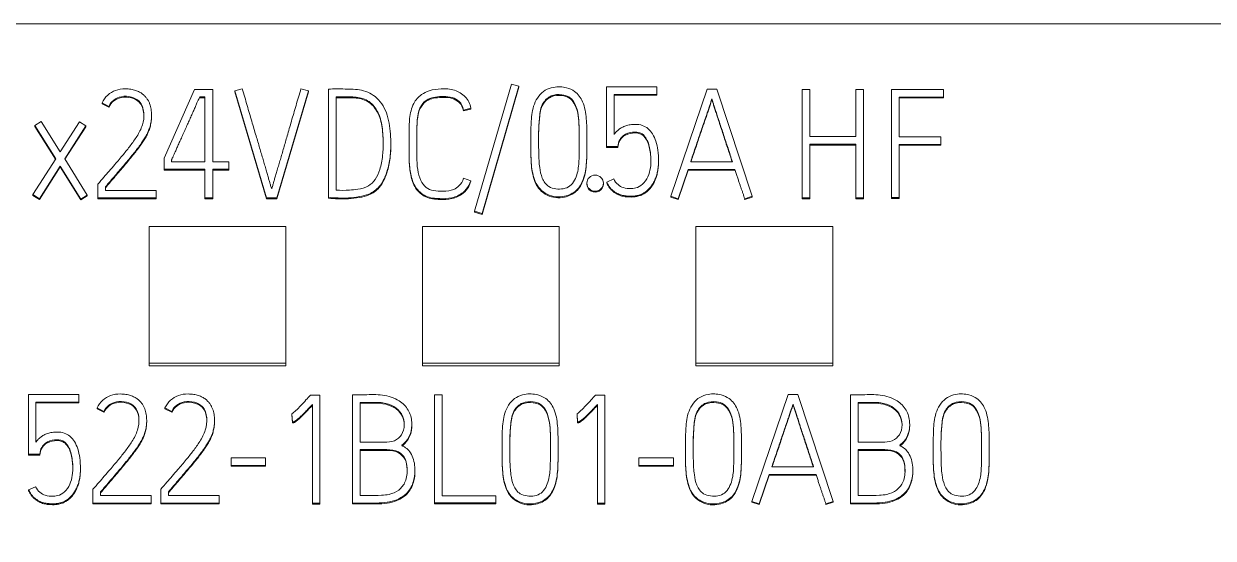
# Model space of a CAD drawing. Header units: millimetres. Extents: x 42151 to 59780, y 37376 to 44547.
# Drawn here: x 48041.19 to 48058.59, y 43310.72 to 43318.25 of the extents above; entities that cross this region are included whole.
import ezdxf

# ---------------------------------------------------------------- set-up
doc = ezdxf.new("R2010")
doc.units = ezdxf.units.MM
doc.set_wipeout_variables(frame=1)
doc.layers.add('000-PI-Oprema', color=30, linetype='Continuous', lineweight=5)
doc.layers.add('SI-ORMAR-Oprema', color=30, linetype='Continuous', lineweight=5)
doc.layers.add('004-PI-DIN Šina', color=3, linetype='Continuous')

# ---------------------------------------------------------------- blocks, each defined once
blk = doc.blocks.new('6ES7522-1BL01-0AB0')
blk.add_wipeout([(-17.4, 69.029), (17.4, 69.029), (17.4, -77.971), (-17.4, -77.971)]).dxf.layer = 'SI-ORMAR-Oprema'
at = {"layer": 'SI-ORMAR-Oprema', "linetype": 'Continuous'}
for p, q in [((12.4, 69.029), (-12.4, 69.029)), ((-4.334, 68.068), (-4.782, 67.064)), ((-4.069, 68.068), (-4.334, 68.068)), ((-4.069, 67.011), (-4.069, 68.068)), ((-3.637, 68.079), (-3.745, 68.048)), ((-3.745, 68.048), (-3.284, 66.481)), ((-3.745, 68.048), (-3.745, 68.035)), ((-3.745, 68.035), (-3.284, 66.468)), ((-3.129, 66.481), (-2.669, 68.048)), ((-3.129, 66.468), (-2.669, 68.035)), ((-2.669, 68.048), (-2.778, 68.079)), ((-2.669, 68.048), (-2.669, 68.035)), ((-2.378, 68.072), (-2.378, 66.492)), ((0.3, 68.145), (-0.239, 66.285)), ((-0.13, 66.254), (0.409, 68.114)), ((-0.13, 66.241), (0.409, 68.101)), ((0.409, 68.114), (0.3, 68.145)), ((0.409, 68.114), (0.409, 68.101)), ((1.691, 68.105), (2.43, 68.105)), ((1.691, 67.233), (1.691, 68.105)), ((2.43, 68.105), (2.43, 67.995)), ((3.162, 68.07), (2.632, 66.505)), ((3.304, 68.07), (3.162, 68.07)), ((3.821, 66.505), (3.304, 68.07)), ((4.556, 68.066), (4.556, 66.483)), ((4.667, 68.066), (4.556, 68.066)), ((4.667, 67.379), (4.667, 68.066)), ((5.45, 68.066), (5.337, 68.066)), ((5.337, 68.066), (5.337, 67.379)), ((5.45, 66.483), (5.45, 68.066)), ((5.861, 68.068), (5.861, 66.485)), ((6.622, 68.068), (5.861, 68.068)), ((6.622, 67.956), (6.622, 68.068)), ((-5.689, 67.872), (-5.689, 67.859)), ((-5.59, 67.821), (-5.689, 67.872)), ((-4.26, 67.958), (-4.26, 67.945)), ((-4.26, 67.958), (-4.183, 67.958)), ((-4.26, 67.945), (-4.183, 67.945)), ((-4.183, 67.958), (-4.183, 67.011)), ((-2.265, 67.96), (-2.265, 66.595)), ((1.802, 67.995), (1.802, 67.409)), ((2.43, 67.995), (1.802, 67.995)), ((2.43, 67.982), (1.802, 67.982)), ((2.43, 67.995), (2.43, 67.982)), ((3.233, 67.929), (3.233, 67.916)), ((5.974, 67.374), (5.974, 67.956)), ((5.974, 67.956), (6.622, 67.956)), ((5.974, 67.943), (6.622, 67.943)), ((6.622, 67.956), (6.622, 67.943)), ((-5.59, 67.809), (-5.689, 67.859)), ((-5.59, 67.821), (-5.59, 67.809)), ((-4.964, 67.68), (-4.964, 67.692)), ((-0.292, 67.793), (-0.401, 67.766)), ((-0.292, 67.78), (-0.401, 67.754)), ((-0.401, 67.766), (-0.401, 67.754)), ((-0.292, 67.793), (-0.292, 67.78)), ((-6.577, 67.599), (-6.672, 67.54)), ((-6.672, 67.54), (-6.672, 67.527)), ((-6.672, 67.54), (-6.366, 67.053)), ((-6.672, 67.527), (-6.37, 67.047)), ((-6.3, 67.157), (-6.577, 67.599)), ((-6.02, 67.595), (-6.3, 67.157)), ((-6.235, 67.053), (-5.927, 67.535)), ((-6.231, 67.047), (-5.927, 67.522)), ((-5.927, 67.535), (-6.02, 67.595)), ((-5.927, 67.535), (-5.927, 67.522)), ((-1.196, 67.431), (-1.196, 67.419)), ((0.585, 67.361), (0.585, 67.348)), ((5.337, 67.379), (4.667, 67.379)), ((6.582, 67.374), (5.974, 67.374)), ((6.582, 67.264), (6.582, 67.374)), ((-1.464, 67.254), (-1.464, 67.267)), ((-1.196, 67.296), (-1.196, 67.309)), ((1.404, 67.317), (1.404, 67.33)), ((1.691, 67.233), (1.691, 67.221)), ((1.859, 67.233), (1.691, 67.233)), ((1.859, 67.221), (1.691, 67.221)), ((1.859, 67.233), (1.859, 67.221)), ((4.667, 66.483), (4.667, 67.267)), ((4.667, 67.267), (5.337, 67.267)), ((4.667, 67.254), (5.337, 67.254)), ((5.337, 67.267), (5.337, 66.483)), ((5.974, 66.485), (5.974, 67.264)), ((5.974, 67.264), (6.582, 67.264)), ((5.974, 67.252), (6.582, 67.252)), ((6.582, 67.264), (6.582, 67.252)), ((-6.366, 67.053), (-6.699, 66.529)), ((-5.905, 66.523), (-6.235, 67.053)), ((-4.782, 67.064), (-4.782, 66.901)), ((-4.671, 67.011), (-4.671, 67.04)), ((-4.671, 67.027), (-4.667, 67.034)), ((-4.183, 67.011), (-4.671, 67.011)), ((-3.834, 67.011), (-4.069, 67.011)), ((-3.834, 66.901), (-3.834, 67.011)), ((-1.196, 67.131), (-1.196, 67.119)), ((2.452, 67.015), (2.452, 67.028)), ((3.533, 67.011), (2.923, 67.011)), ((-6.604, 66.47), (-6.302, 66.947)), ((-6.604, 66.457), (-6.302, 66.935)), ((-6.302, 66.947), (-6, 66.465)), ((-6.302, 66.947), (-6.302, 66.935)), ((-6.302, 66.935), (-6, 66.453)), ((-4.782, 66.901), (-4.782, 66.889)), ((-4.782, 66.901), (-4.183, 66.901)), ((-4.782, 66.889), (-4.183, 66.889)), ((-4.183, 66.901), (-4.183, 66.481)), ((-4.069, 66.481), (-4.069, 66.901)), ((-4.069, 66.901), (-3.834, 66.901)), ((-4.069, 66.889), (-3.834, 66.889)), ((-3.834, 66.901), (-3.834, 66.889)), ((2.738, 66.47), (2.885, 66.899)), ((2.738, 66.457), (2.885, 66.886)), ((2.885, 66.899), (2.885, 66.886)), ((2.885, 66.899), (3.57, 66.899)), ((2.885, 66.886), (3.57, 66.886)), ((3.57, 66.899), (3.57, 66.886)), ((-5.749, 66.481), (-5.749, 66.683)), ((-5.638, 66.644), (-5.638, 66.591)), ((-0.399, 66.769), (-0.295, 66.732)), ((-0.295, 66.732), (-0.295, 66.719)), ((1.405, 66.697), (1.405, 66.685)), ((1.646, 66.685), (1.646, 66.697)), ((1.695, 66.712), (1.797, 66.758)), ((1.695, 66.712), (1.695, 66.699)), ((-6.699, 66.529), (-6.699, 66.517)), ((-6.699, 66.529), (-6.604, 66.47)), ((-6.699, 66.517), (-6.604, 66.457)), ((-6.604, 66.47), (-6.604, 66.457)), ((-6, 66.465), (-5.905, 66.523)), ((-6, 66.453), (-5.905, 66.51)), ((-5.905, 66.523), (-5.905, 66.51)), ((-5.749, 66.481), (-5.749, 66.468)), ((-4.897, 66.481), (-5.749, 66.481)), ((-4.897, 66.468), (-5.749, 66.468)), ((-5.638, 66.591), (-4.897, 66.591)), ((-4.897, 66.591), (-4.897, 66.481)), ((-4.897, 66.481), (-4.897, 66.468)), ((-4.183, 66.481), (-4.069, 66.481)), ((-4.183, 66.481), (-4.183, 66.468)), ((-4.183, 66.468), (-4.069, 66.468)), ((-4.069, 66.481), (-4.069, 66.468)), ((-3.284, 66.481), (-3.129, 66.481)), ((-3.284, 66.481), (-3.284, 66.468)), ((-3.284, 66.468), (-3.129, 66.468)), ((-3.129, 66.481), (-3.129, 66.468)), ((-2.378, 66.492), (-2.378, 66.479)), ((2.632, 66.505), (2.632, 66.492)), ((2.632, 66.505), (2.738, 66.47)), ((2.632, 66.492), (2.738, 66.457)), ((2.738, 66.47), (2.738, 66.457)), ((3.713, 66.47), (3.821, 66.505)), ((3.713, 66.457), (3.821, 66.492)), ((3.713, 66.47), (3.713, 66.457)), ((3.821, 66.505), (3.821, 66.492)), ((4.556, 66.483), (4.556, 66.47)), ((4.556, 66.483), (4.667, 66.483)), ((4.556, 66.47), (4.667, 66.47)), ((4.667, 66.483), (4.667, 66.47)), ((5.337, 66.483), (5.337, 66.47)), ((5.337, 66.483), (5.45, 66.483)), ((5.337, 66.47), (5.45, 66.47)), ((5.45, 66.483), (5.45, 66.47)), ((5.861, 66.485), (5.974, 66.485)), ((5.861, 66.485), (5.861, 66.473)), ((5.861, 66.473), (5.974, 66.473)), ((5.974, 66.485), (5.974, 66.473)), ((-6, 66.465), (-6, 66.453)), ((3.71, 66.464), (3.713, 66.457)), ((-0.239, 66.285), (-0.13, 66.254)), ((-0.239, 66.285), (-0.239, 66.272)), ((-0.239, 66.272), (-0.13, 66.241)), ((-0.13, 66.254), (-0.13, 66.241)), ((-5, 66.064), (-5, 64.065)), ((-3, 66.064), (-5, 66.064)), ((-3, 64.065), (-3, 66.064)), ((-1, 66.064), (-1, 64.065)), ((1, 66.064), (-1, 66.064)), ((1, 64.065), (1, 66.064)), ((3, 66.064), (3, 64.065)), ((5, 66.064), (3, 66.064)), ((5, 64.065), (5, 66.064)), ((-5, 64.065), (-3, 64.065)), ((-5, 64.065), (-5, 64.027)), ((-3, 64.065), (-3, 64.027)), ((-1, 64.065), (-1, 64.027)), ((-1, 64.065), (1, 64.065)), ((1, 64.065), (1, 64.027)), ((3, 64.065), (3, 64.027)), ((3, 64.065), (5, 64.065)), ((5, 64.065), (5, 64.027)), ((-5, 64.027), (-3, 64.027)), ((-1, 64.027), (1, 64.027)), ((3, 64.027), (5, 64.027)), ((-6.766, 63.604), (-6.027, 63.604)), ((-6.766, 62.733), (-6.766, 63.604)), ((-6.027, 63.604), (-6.027, 63.494)), ((-2.641, 63.595), (-2.501, 63.595)), ((-2.501, 63.595), (-2.501, 62.015)), ((-2.024, 62.017), (-2.024, 63.602)), ((-0.824, 63.602), (-0.824, 62.019)), ((-0.713, 63.602), (-0.824, 63.602)), ((-0.713, 62.121), (-0.713, 63.602)), ((1.529, 63.595), (1.669, 63.595)), ((1.669, 63.595), (1.669, 62.015)), ((4.35, 63.607), (3.819, 62.041)), ((4.492, 63.607), (4.35, 63.607)), ((5.009, 62.041), (4.492, 63.607)), ((5.259, 62.017), (5.259, 63.602)), ((-6.655, 63.494), (-6.655, 62.909)), ((-6.027, 63.494), (-6.655, 63.494)), ((-6.027, 63.482), (-6.655, 63.482)), ((-6.027, 63.494), (-6.027, 63.482)), ((-5.761, 63.408), (-5.761, 63.396)), ((-5.661, 63.358), (-5.761, 63.408)), ((-5.661, 63.345), (-5.761, 63.396)), ((-5.661, 63.358), (-5.661, 63.345)), ((-4.769, 63.408), (-4.769, 63.396)), ((-4.669, 63.358), (-4.769, 63.408)), ((-4.669, 63.345), (-4.769, 63.396)), ((-4.669, 63.358), (-4.669, 63.345)), ((-2.612, 62.015), (-2.612, 63.459)), ((-1.911, 63.49), (-1.911, 62.909)), ((1.558, 62.015), (1.558, 63.459)), ((4.421, 63.466), (4.421, 63.453)), ((5.373, 63.49), (5.373, 62.909)), ((-5.035, 63.216), (-5.035, 63.229)), ((-4.043, 63.216), (-4.043, 63.229)), ((-2.91, 63.321), (-2.91, 63.308)), ((-2.903, 63.204), (-2.91, 63.321)), ((-2.903, 63.191), (-2.91, 63.308)), ((-2.903, 63.204), (-2.903, 63.191)), ((-1.156, 63.154), (-1.156, 63.175)), ((1.26, 63.321), (1.26, 63.308)), ((1.267, 63.204), (1.26, 63.321)), ((1.267, 63.191), (1.26, 63.308)), ((1.267, 63.204), (1.267, 63.191)), ((6.127, 63.154), (6.127, 63.175)), ((0.164, 62.868), (0.164, 62.856)), ((0.983, 62.825), (0.983, 62.837)), ((2.847, 62.868), (2.847, 62.856)), ((3.666, 62.825), (3.666, 62.837)), ((6.471, 62.868), (6.471, 62.856)), ((7.29, 62.825), (7.29, 62.837)), ((-6.766, 62.733), (-6.766, 62.72)), ((-6.597, 62.733), (-6.766, 62.733)), ((-6.597, 62.72), (-6.766, 62.72)), ((-6.597, 62.733), (-6.597, 62.72)), ((-3.801, 62.68), (-3.801, 62.568)), ((-3.295, 62.68), (-3.801, 62.68)), ((-3.295, 62.568), (-3.295, 62.68)), ((-1.911, 62.799), (-1.911, 62.127)), ((2.166, 62.68), (2.166, 62.568)), ((2.672, 62.68), (2.166, 62.68)), ((2.672, 62.568), (2.672, 62.68)), ((5.373, 62.799), (5.373, 62.127)), ((-6.005, 62.514), (-6.005, 62.527)), ((-3.801, 62.568), (-3.801, 62.555)), ((-3.801, 62.568), (-3.295, 62.568)), ((-3.801, 62.555), (-3.295, 62.555)), ((-3.295, 62.568), (-3.295, 62.555)), ((-1.111, 62.482), (-1.111, 62.495)), ((2.166, 62.568), (2.166, 62.555)), ((2.166, 62.568), (2.672, 62.568)), ((2.166, 62.555), (2.672, 62.555)), ((2.672, 62.568), (2.672, 62.555)), ((4.72, 62.548), (4.11, 62.548)), ((6.172, 62.482), (6.172, 62.495)), ((3.926, 62.006), (4.072, 62.435)), ((3.926, 61.994), (4.072, 62.423)), ((4.072, 62.435), (4.072, 62.423)), ((4.072, 62.435), (4.758, 62.435)), ((4.072, 62.423), (4.758, 62.423)), ((4.758, 62.435), (4.758, 62.423)), ((-6.762, 62.211), (-6.66, 62.257)), ((-6.762, 62.211), (-6.762, 62.198)), ((-5.821, 62.017), (-5.821, 62.22)), ((-5.71, 62.18), (-5.71, 62.127)), ((-5.71, 62.127), (-4.969, 62.127)), ((-4.969, 62.127), (-4.969, 62.017)), ((-4.829, 62.017), (-4.829, 62.22)), ((-4.718, 62.18), (-4.718, 62.127)), ((-4.718, 62.127), (-3.977, 62.127)), ((-3.977, 62.127), (-3.977, 62.017)), ((0.07, 62.121), (-0.713, 62.121)), ((0.07, 62.019), (0.07, 62.121)), ((-5.821, 62.017), (-5.821, 62.005)), ((-4.969, 62.017), (-5.821, 62.017)), ((-4.969, 62.005), (-5.821, 62.005)), ((-4.969, 62.017), (-4.969, 62.005)), ((-4.829, 62.017), (-4.829, 62.005)), ((-3.977, 62.017), (-4.829, 62.017)), ((-3.977, 62.005), (-4.829, 62.005)), ((-3.977, 62.017), (-3.977, 62.005)), ((-2.501, 62.015), (-2.612, 62.015)), ((-2.612, 62.015), (-2.612, 62.002)), ((-2.501, 62.002), (-2.612, 62.002)), ((-2.501, 62.015), (-2.501, 62.002)), ((-2.024, 62.017), (-2.024, 62.005)), ((-0.824, 62.019), (-0.824, 62.007)), ((-0.824, 62.019), (0.07, 62.019)), ((-0.824, 62.007), (0.07, 62.007)), ((0.07, 62.019), (0.07, 62.007)), ((1.669, 62.015), (1.558, 62.015)), ((1.558, 62.015), (1.558, 62.002)), ((1.669, 62.002), (1.558, 62.002)), ((1.669, 62.015), (1.669, 62.002)), ((3.819, 62.041), (3.819, 62.029)), ((3.819, 62.041), (3.926, 62.006)), ((3.819, 62.029), (3.926, 61.994)), ((3.926, 62.006), (3.926, 61.994)), ((4.898, 62.001), (4.9, 61.994)), ((4.9, 62.006), (5.009, 62.041)), ((4.9, 61.994), (5.009, 62.029)), ((4.9, 62.006), (4.9, 61.994)), ((5.009, 62.041), (5.009, 62.029)), ((5.259, 62.017), (5.259, 62.005))]:
    blk.add_line(p, q, dxfattribs=at)
blk.add_ellipse((1.525, 66.697), major_axis=(-0.12, 0), ratio=0.991902, dxfattribs=at)
blk.add_ellipse((1.525, 66.685), major_axis=(-0.12, 0), ratio=0.991902, start_param=0, end_param=3.141593, dxfattribs=at)
for points, knots in [([(-5.689, 67.872), (-5.67, 67.915), (-5.614, 67.99), (-5.492, 68.065), (-5.384, 68.078), (-5.308, 68.076), (-5.269, 68.072), (-5.233, 68.064), (-5.2, 68.054), (-5.17, 68.044), (-5.143, 68.031), (-5.118, 68.017), (-5.096, 68.002), (-5.077, 67.986), (-5.06, 67.969), (-5.046, 67.953), (-5.028, 67.93), (-5.009, 67.9), (-4.991, 67.861), (-4.979, 67.82), (-4.97, 67.778), (-4.965, 67.736), (-4.963, 67.695), (-4.965, 67.656), (-4.968, 67.618), (-4.973, 67.582), (-4.981, 67.546), (-4.99, 67.512), (-5.004, 67.473), (-5.023, 67.427), (-5.053, 67.372), (-5.09, 67.314), (-5.134, 67.252), (-5.183, 67.186), (-5.238, 67.116), (-5.297, 67.044), (-5.36, 66.969), (-5.427, 66.89), (-5.496, 66.81), (-5.567, 66.727), (-5.614, 66.672), (-5.638, 66.644)], [0, 0, 0, 0, 0.061339, 0.118477, 0.180647, 0.199061, 0.216082, 0.231833, 0.246526, 0.260308, 0.273254, 0.285426, 0.29689, 0.307753, 0.31802, 0.327627, 0.336606, 0.355189, 0.37361, 0.392165, 0.410785, 0.42927, 0.447741, 0.464235, 0.480574, 0.496814, 0.51268, 0.527892, 0.542508, 0.566365, 0.593275, 0.623397, 0.656474, 0.692185, 0.730563, 0.771282, 0.814001, 0.858722, 0.904903, 0.951996, 1, 1, 1, 1]), ([(-3.206, 66.613), (-3.208, 66.619), (-3.214, 66.636), (-3.223, 66.668), (-3.236, 66.711), (-3.252, 66.763), (-3.269, 66.824), (-3.289, 66.891), (-3.31, 66.965), (-3.333, 67.043), (-3.357, 67.127), (-3.383, 67.213), (-3.408, 67.3), (-3.448, 67.43), (-3.499, 67.608), (-3.567, 67.838), (-3.613, 67.997), (-3.637, 68.079)], [0, 0, 0, 0, 0.013272, 0.034859, 0.06476, 0.101229, 0.142516, 0.188621, 0.238884, 0.292645, 0.349905, 0.409112, 0.468717, 0.528719, 0.675164, 0.832258, 1, 1, 1, 1]), ([(-2.778, 68.079), (-2.802, 67.997), (-2.849, 67.838), (-2.917, 67.608), (-2.968, 67.43), (-3.005, 67.3), (-3.03, 67.213), (-3.055, 67.127), (-3.079, 67.043), (-3.103, 66.965), (-3.125, 66.891), (-3.145, 66.824), (-3.163, 66.763), (-3.178, 66.711), (-3.19, 66.668), (-3.199, 66.636), (-3.204, 66.619), (-3.206, 66.613)], [0, 0, 0, 0, 0.167989, 0.325145, 0.471471, 0.531274, 0.590769, 0.649955, 0.70726, 0.76111, 0.811506, 0.857719, 0.899023, 0.935417, 0.96522, 0.986746, 1, 1, 1, 1]), ([(-2.378, 66.492), (-2.331, 66.486), (-2.233, 66.478), (-2.081, 66.478), (-1.929, 66.496), (-1.768, 66.533), (-1.634, 66.628), (-1.555, 66.764), (-1.499, 66.917), (-1.463, 67.122), (-1.462, 67.391), (-1.495, 67.686), (-1.637, 67.954), (-1.887, 68.073), (-2.135, 68.074), (-2.297, 68.077), (-2.378, 68.072)], [0, 0, 0, 0, 0.048928, 0.10152, 0.156673, 0.206259, 0.270351, 0.31956, 0.366981, 0.439378, 0.534587, 0.645045, 0.746603, 0.832762, 0.916147, 1, 1, 1, 1]), ([(-0.295, 66.732), (-0.302, 66.707), (-0.328, 66.644), (-0.414, 66.543), (-0.567, 66.471), (-0.757, 66.467), (-0.957, 66.487), (-1.118, 66.633), (-1.18, 66.829), (-1.199, 67.037), (-1.195, 67.249), (-1.196, 67.454), (-1.194, 67.659), (-1.151, 67.853), (-1.034, 67.994), (-0.887, 68.061), (-0.721, 68.082), (-0.533, 68.073), (-0.359, 67.97), (-0.307, 67.861), (-0.292, 67.793)], [0, 0, 0, 0, 0.023749, 0.063372, 0.118592, 0.172501, 0.236244, 0.297229, 0.359591, 0.421629, 0.490644, 0.554667, 0.610982, 0.680492, 0.733777, 0.772528, 0.826559, 0.886213, 0.942216, 1, 1, 1, 1]), ([(0.915, 68.099), (0.872, 68.091), (0.748, 68.051), (0.614, 67.859), (0.582, 67.561), (0.586, 67.265), (0.585, 67.01), (0.615, 66.8), (0.675, 66.634), (0.857, 66.5), (1.06, 66.482), (1.263, 66.576), (1.373, 66.77), (1.404, 67.004), (1.404, 67.258), (1.405, 67.512), (1.393, 67.725), (1.341, 67.91), (1.249, 68.036), (1.089, 68.109), (0.979, 68.111), (0.915, 68.099)], [0, 0, 0, 0, 0.03125, 0.09375, 0.15625, 0.25, 0.3125, 0.34375, 0.40625, 0.4375, 0.5, 0.546875, 0.59375, 0.65625, 0.71875, 0.78125, 0.84375, 0.875, 0.921875, 0.953125, 1, 1, 1, 1]), ([(-5.749, 66.683), (-5.72, 66.717), (-5.665, 66.781), (-5.581, 66.876), (-5.486, 66.987), (-5.382, 67.108), (-5.274, 67.245), (-5.173, 67.384), (-5.088, 67.543), (-5.065, 67.725), (-5.117, 67.897), (-5.263, 67.968), (-5.398, 67.974), (-5.523, 67.921), (-5.571, 67.859), (-5.59, 67.821)], [0, 0, 0, 0, 0.068794, 0.128406, 0.193582, 0.291346, 0.373604, 0.45943, 0.554437, 0.645803, 0.738171, 0.803969, 0.878932, 0.940491, 1, 1, 1, 1]), ([(-5.076, 67.675), (-5.076, 67.688), (-5.08, 67.762), (-5.117, 67.884), (-5.263, 67.955), (-5.398, 67.961), (-5.523, 67.908), (-5.571, 67.846), (-5.59, 67.809)], [0, 0, 0, 0, 0.051721, 0.299015, 0.475174, 0.675868, 0.840679, 1, 1, 1, 1]), ([(-4.671, 67.04), (-4.669, 67.043), (-4.664, 67.054), (-4.653, 67.078), (-4.637, 67.114), (-4.616, 67.16), (-4.592, 67.214), (-4.565, 67.275), (-4.535, 67.341), (-4.504, 67.411), (-4.471, 67.484), (-4.438, 67.557), (-4.406, 67.628), (-4.376, 67.695), (-4.348, 67.759), (-4.323, 67.816), (-4.301, 67.867), (-4.282, 67.908), (-4.269, 67.937), (-4.263, 67.952), (-4.26, 67.958)], [0, 0, 0, 0, 0.010734, 0.036404, 0.077011, 0.128795, 0.187998, 0.254619, 0.326966, 0.403344, 0.483752, 0.564544, 0.642072, 0.716335, 0.785641, 0.848294, 0.904294, 0.950045, 0.981947, 1, 1, 1, 1]), ([(-2.265, 66.595), (-2.199, 66.591), (-2.093, 66.591), (-1.934, 66.609), (-1.793, 66.64), (-1.68, 66.753), (-1.614, 66.909), (-1.578, 67.095), (-1.573, 67.316), (-1.586, 67.547), (-1.653, 67.775), (-1.815, 67.935), (-2.007, 67.962), (-2.154, 67.96), (-2.236, 67.96), (-2.265, 67.96)], [0, 0, 0, 0, 0.085013, 0.135874, 0.205821, 0.265138, 0.333279, 0.422662, 0.50952, 0.618636, 0.722487, 0.80996, 0.894466, 0.962458, 1, 1, 1, 1]), ([(-1.575, 67.25), (-1.575, 67.262), (-1.576, 67.358), (-1.586, 67.535), (-1.653, 67.762), (-1.815, 67.923), (-2.007, 67.949), (-2.154, 67.947), (-2.236, 67.947), (-2.265, 67.947)], [0, 0, 0, 0, 0.030851, 0.246457, 0.451657, 0.624495, 0.791473, 0.92582, 1, 1, 1, 1]), ([(-0.401, 67.766), (-0.412, 67.818), (-0.448, 67.894), (-0.567, 67.958), (-0.689, 67.967), (-0.808, 67.96), (-0.931, 67.933), (-1.035, 67.83), (-1.08, 67.664), (-1.083, 67.482), (-1.082, 67.287), (-1.084, 67.094), (-1.079, 66.904), (-1.038, 66.746), (-0.959, 66.628), (-0.833, 66.578), (-0.694, 66.578), (-0.559, 66.588), (-0.451, 66.662), (-0.414, 66.724), (-0.399, 66.769)], [0, 0, 0, 0, 0.052928, 0.097969, 0.144851, 0.190624, 0.232935, 0.284925, 0.348337, 0.424764, 0.49245, 0.572241, 0.64631, 0.708712, 0.757514, 0.801091, 0.856423, 0.915681, 0.949914, 1, 1, 1, 1]), ([(-0.401, 67.754), (-0.412, 67.805), (-0.448, 67.881), (-0.567, 67.946), (-0.689, 67.954), (-0.808, 67.948), (-0.931, 67.92), (-1.035, 67.817), (-1.08, 67.651), (-1.083, 67.47), (-1.082, 67.299), (-1.083, 67.195), (-1.083, 67.15)], [0, 0, 0, 0, 0.097342, 0.180178, 0.266401, 0.350584, 0.428399, 0.524015, 0.640638, 0.781197, 0.905681, 1, 1, 1, 1]), ([(1.141, 67.958), (1.111, 67.977), (1.023, 68), (0.877, 67.992), (0.734, 67.858), (0.709, 67.659), (0.696, 67.452), (0.699, 67.275), (0.699, 67.1), (0.708, 66.941), (0.741, 66.769), (0.825, 66.644), (0.985, 66.598), (1.177, 66.626), (1.278, 66.846), (1.293, 67.084), (1.293, 67.332), (1.292, 67.56), (1.276, 67.735), (1.233, 67.871), (1.171, 67.94), (1.141, 67.958)], [0, 0, 0, 0, 0.03125, 0.078125, 0.125, 0.1875, 0.25, 0.3125, 0.34375, 0.40625, 0.453125, 0.5, 0.53125, 0.59375, 0.65625, 0.71875, 0.8125, 0.875, 0.921875, 0.96875, 1, 1, 1, 1]), ([(1.141, 67.946), (1.111, 67.964), (1.023, 67.987), (0.877, 67.979), (0.734, 67.845), (0.709, 67.646), (0.699, 67.482), (0.698, 67.385), (0.698, 67.359)], [0, 0, 0, 0, 0.114194, 0.285486, 0.456777, 0.685166, 0.913555, 1, 1, 1, 1]), ([(1.293, 67.272), (1.293, 67.299), (1.293, 67.397), (1.292, 67.547), (1.276, 67.723), (1.233, 67.858), (1.171, 67.927), (1.141, 67.946)], [0, 0, 0, 0, 0.115044, 0.410029, 0.631268, 0.852507, 1, 1, 1, 1]), ([(2.923, 67.011), (2.933, 67.044), (2.955, 67.109), (2.989, 67.208), (3.022, 67.307), (3.055, 67.404), (3.087, 67.497), (3.117, 67.585), (3.145, 67.666), (3.17, 67.74), (3.192, 67.805), (3.21, 67.859), (3.223, 67.899), (3.23, 67.921), (3.233, 67.929)], [0, 0, 0, 0, 0.106118, 0.213594, 0.322428, 0.429305, 0.530911, 0.627246, 0.716632, 0.797389, 0.869519, 0.929228, 0.972722, 1, 1, 1, 1]), ([(2.927, 67.011), (2.936, 67.04), (2.957, 67.101), (2.989, 67.195), (3.022, 67.294), (3.055, 67.391), (3.087, 67.484), (3.117, 67.572), (3.145, 67.653), (3.17, 67.728), (3.192, 67.793), (3.21, 67.846), (3.223, 67.886), (3.23, 67.908), (3.233, 67.916)], [0, 0, 0, 0, 0.09357, 0.202554, 0.312916, 0.421294, 0.524326, 0.622014, 0.712654, 0.794544, 0.867687, 0.928234, 0.972339, 1, 1, 1, 1]), ([(3.233, 67.929), (3.236, 67.921), (3.243, 67.899), (3.256, 67.859), (3.273, 67.805), (3.294, 67.74), (3.318, 67.666), (3.345, 67.585), (3.374, 67.497), (3.404, 67.404), (3.436, 67.307), (3.469, 67.208), (3.501, 67.109), (3.522, 67.044), (3.533, 67.011)], [0, 0, 0, 0, 0.027336, 0.070868, 0.130595, 0.202708, 0.283396, 0.372662, 0.4689, 0.570509, 0.677489, 0.786433, 0.893936, 1, 1, 1, 1]), ([(3.233, 67.916), (3.236, 67.908), (3.243, 67.886), (3.256, 67.846), (3.273, 67.793), (3.294, 67.728), (3.318, 67.654), (3.345, 67.572), (3.374, 67.484), (3.404, 67.391), (3.436, 67.294), (3.469, 67.195), (3.5, 67.101), (3.52, 67.04), (3.529, 67.011)], [0, 0, 0, 0, 0.02772, 0.071862, 0.132428, 0.205553, 0.287375, 0.377893, 0.475483, 0.578518, 0.686999, 0.797473, 0.906485, 1, 1, 1, 1]), ([(-4.964, 67.681), (-4.964, 67.681), (-4.964, 67.668), (-4.965, 67.643), (-4.968, 67.606), (-4.973, 67.569), (-4.981, 67.533), (-4.99, 67.5), (-5.004, 67.461), (-5.023, 67.414), (-5.053, 67.36), (-5.09, 67.301), (-5.134, 67.239), (-5.183, 67.173), (-5.238, 67.104), (-5.297, 67.031), (-5.36, 66.956), (-5.427, 66.878), (-5.496, 66.797), (-5.567, 66.715), (-5.614, 66.659), (-5.638, 66.631)], [0, 0, 0, 0, 0.000351, 0.030208, 0.059783, 0.089178, 0.117897, 0.145433, 0.17189, 0.215074, 0.263783, 0.318309, 0.378181, 0.442821, 0.512289, 0.585996, 0.663321, 0.744272, 0.827864, 0.913107, 1, 1, 1, 1]), ([(1.802, 67.409), (1.806, 67.416), (1.816, 67.429), (1.832, 67.447), (1.85, 67.465), (1.871, 67.482), (1.893, 67.498), (1.917, 67.512), (1.944, 67.525), (1.973, 67.536), (2.005, 67.545), (2.04, 67.552), (2.077, 67.556), (2.136, 67.558), (2.216, 67.548), (2.304, 67.498), (2.371, 67.415), (2.419, 67.306), (2.447, 67.171), (2.454, 67.047), (2.45, 66.945), (2.44, 66.873), (2.423, 66.807), (2.401, 66.747), (2.374, 66.693), (2.341, 66.644), (2.304, 66.603), (2.262, 66.568), (2.215, 66.541), (2.164, 66.521), (2.11, 66.509), (2.067, 66.507), (2.033, 66.507), (2.009, 66.508), (1.98, 66.51), (1.949, 66.514), (1.916, 66.521), (1.882, 66.532), (1.847, 66.547), (1.813, 66.567), (1.779, 66.593), (1.747, 66.625), (1.718, 66.665), (1.703, 66.695), (1.695, 66.712)], [0, 0, 0, 0, 0.010575, 0.021534, 0.032937, 0.044729, 0.056875, 0.069452, 0.0826, 0.096505, 0.111279, 0.126985, 0.143702, 0.161538, 0.205913, 0.248141, 0.293825, 0.346182, 0.40699, 0.478261, 0.512629, 0.544859, 0.575282, 0.604004, 0.631084, 0.6569, 0.681684, 0.705765, 0.729734, 0.753772, 0.778045, 0.803118, 0.812005, 0.822876, 0.835737, 0.849942, 0.864952, 0.880894, 0.897668, 0.915306, 0.934053, 0.954105, 0.975931, 1, 1, 1, 1]), ([(0.585, 67.348), (0.585, 67.302), (0.586, 67.171), (0.585, 66.997), (0.615, 66.787), (0.675, 66.622), (0.857, 66.487), (1.06, 66.469), (1.263, 66.564), (1.373, 66.757), (1.404, 66.991), (1.404, 67.185), (1.404, 67.293), (1.404, 67.317)], [0, 0, 0, 0, 0.065476, 0.18556, 0.245602, 0.365686, 0.425728, 0.545812, 0.635875, 0.725938, 0.846022, 0.966106, 1, 1, 1, 1]), ([(1.797, 66.758), (1.813, 66.724), (1.851, 66.674), (1.945, 66.623), (2.045, 66.615), (2.155, 66.63), (2.252, 66.704), (2.314, 66.821), (2.345, 66.966), (2.339, 67.13), (2.311, 67.297), (2.216, 67.444), (2.064, 67.45), (1.951, 67.413), (1.875, 67.329), (1.86, 67.27), (1.859, 67.233)], [0, 0, 0, 0, 0.059022, 0.110017, 0.175174, 0.228533, 0.294979, 0.374406, 0.452147, 0.547151, 0.653629, 0.744768, 0.81483, 0.893356, 0.941956, 1, 1, 1, 1]), ([(2.341, 67.012), (2.341, 67.044), (2.335, 67.14), (2.311, 67.284), (2.216, 67.431), (2.064, 67.437), (1.951, 67.401), (1.875, 67.317), (1.86, 67.257), (1.859, 67.221)], [0, 0, 0, 0, 0.110862, 0.319923, 0.498869, 0.636431, 0.790612, 0.886035, 1, 1, 1, 1]), ([(-2.378, 66.479), (-2.331, 66.473), (-2.233, 66.465), (-2.081, 66.466), (-1.929, 66.483), (-1.768, 66.521), (-1.634, 66.615), (-1.555, 66.751), (-1.499, 66.905), (-1.469, 67.074), (-1.464, 67.199), (-1.464, 67.255)], [0, 0, 0, 0, 0.098443, 0.204258, 0.315227, 0.414995, 0.543949, 0.642959, 0.738369, 0.884032, 1, 1, 1, 1]), ([(-0.295, 66.719), (-0.302, 66.694), (-0.328, 66.631), (-0.414, 66.53), (-0.567, 66.459), (-0.757, 66.454), (-0.957, 66.474), (-1.118, 66.62), (-1.18, 66.816), (-1.195, 66.984), (-1.196, 67.085), (-1.196, 67.119)], [0, 0, 0, 0, 0.052439, 0.139927, 0.261857, 0.380889, 0.521635, 0.656293, 0.793992, 0.930972, 1, 1, 1, 1]), ([(2.452, 67.015), (2.452, 67.012), (2.452, 66.984), (2.45, 66.932), (2.44, 66.86), (2.423, 66.794), (2.401, 66.734), (2.374, 66.68), (2.341, 66.632), (2.304, 66.59), (2.262, 66.555), (2.215, 66.528), (2.164, 66.509), (2.11, 66.497), (2.067, 66.494), (2.033, 66.495), (2.009, 66.496), (1.98, 66.497), (1.949, 66.501), (1.916, 66.509), (1.882, 66.519), (1.847, 66.534), (1.813, 66.555), (1.779, 66.58), (1.747, 66.612), (1.718, 66.652), (1.703, 66.683), (1.695, 66.699)], [0, 0, 0, 0, 0.006507, 0.07195, 0.133322, 0.191255, 0.245946, 0.297513, 0.346671, 0.393864, 0.439719, 0.485361, 0.531134, 0.577354, 0.625098, 0.642021, 0.662722, 0.687212, 0.714261, 0.742843, 0.773199, 0.80514, 0.838725, 0.874425, 0.912607, 0.954167, 1, 1, 1, 1]), ([(3.57, 66.899), (3.577, 66.879), (3.589, 66.84), (3.607, 66.784), (3.624, 66.731), (3.641, 66.682), (3.656, 66.637), (3.671, 66.594), (3.686, 66.552), (3.7, 66.51), (3.708, 66.483), (3.713, 66.47)], [0, 0, 0, 0, 0.138948, 0.27018, 0.393699, 0.508312, 0.612826, 0.707241, 0.810993, 0.908573, 1, 1, 1, 1]), ([(-5.761, 63.408), (-5.741, 63.451), (-5.685, 63.527), (-5.563, 63.601), (-5.455, 63.615), (-5.38, 63.612), (-5.34, 63.608), (-5.304, 63.601), (-5.272, 63.591), (-5.242, 63.58), (-5.214, 63.568), (-5.19, 63.554), (-5.168, 63.539), (-5.148, 63.522), (-5.132, 63.505), (-5.117, 63.489), (-5.099, 63.467), (-5.081, 63.436), (-5.063, 63.398), (-5.05, 63.357), (-5.042, 63.315), (-5.036, 63.273), (-5.035, 63.232), (-5.036, 63.192), (-5.039, 63.155), (-5.045, 63.118), (-5.052, 63.083), (-5.061, 63.049), (-5.075, 63.01), (-5.095, 62.964), (-5.124, 62.909), (-5.161, 62.85), (-5.205, 62.788), (-5.254, 62.722), (-5.309, 62.653), (-5.369, 62.581), (-5.432, 62.505), (-5.499, 62.427), (-5.568, 62.346), (-5.638, 62.264), (-5.686, 62.208), (-5.71, 62.18)], [0, 0, 0, 0, 0.061339, 0.118477, 0.180647, 0.199061, 0.216082, 0.231833, 0.246526, 0.260308, 0.273254, 0.285426, 0.29689, 0.307753, 0.31802, 0.327627, 0.336606, 0.355189, 0.37361, 0.392165, 0.410785, 0.42927, 0.447741, 0.464235, 0.480574, 0.496814, 0.51268, 0.527892, 0.542508, 0.566365, 0.593275, 0.623397, 0.656474, 0.692185, 0.730563, 0.771282, 0.814001, 0.858722, 0.904903, 0.951996, 1, 1, 1, 1]), ([(-4.769, 63.408), (-4.749, 63.451), (-4.693, 63.527), (-4.571, 63.601), (-4.463, 63.615), (-4.388, 63.612), (-4.348, 63.608), (-4.312, 63.601), (-4.28, 63.591), (-4.25, 63.58), (-4.222, 63.568), (-4.198, 63.554), (-4.176, 63.539), (-4.157, 63.522), (-4.14, 63.505), (-4.125, 63.489), (-4.107, 63.467), (-4.089, 63.436), (-4.071, 63.398), (-4.058, 63.357), (-4.05, 63.315), (-4.044, 63.273), (-4.043, 63.232), (-4.044, 63.192), (-4.047, 63.155), (-4.053, 63.118), (-4.06, 63.083), (-4.069, 63.049), (-4.083, 63.01), (-4.103, 62.964), (-4.132, 62.909), (-4.169, 62.85), (-4.213, 62.788), (-4.262, 62.722), (-4.317, 62.653), (-4.377, 62.581), (-4.44, 62.505), (-4.507, 62.427), (-4.576, 62.346), (-4.646, 62.264), (-4.694, 62.208), (-4.718, 62.18)], [0, 0, 0, 0, 0.061339, 0.118477, 0.180647, 0.199061, 0.216082, 0.231833, 0.246526, 0.260308, 0.273254, 0.285426, 0.29689, 0.307753, 0.31802, 0.327627, 0.336606, 0.355189, 0.37361, 0.392165, 0.410785, 0.42927, 0.447741, 0.464235, 0.480574, 0.496814, 0.51268, 0.527892, 0.542508, 0.566365, 0.593275, 0.623397, 0.656474, 0.692185, 0.730563, 0.771282, 0.814001, 0.858722, 0.904903, 0.951996, 1, 1, 1, 1]), ([(-2.91, 63.321), (-2.89, 63.337), (-2.845, 63.376), (-2.779, 63.446), (-2.708, 63.521), (-2.662, 63.572), (-2.641, 63.595)], [0, 0, 0, 0, 0.194145, 0.465142, 0.75263, 1, 1, 1, 1]), ([(-2.024, 63.602), (-1.965, 63.603), (-1.819, 63.6), (-1.586, 63.613), (-1.351, 63.541), (-1.196, 63.386), (-1.146, 63.206), (-1.164, 63.044), (-1.227, 62.929), (-1.278, 62.881), (-1.303, 62.863)], [0, 0, 0, 0, 0.121799, 0.300471, 0.478612, 0.608153, 0.736749, 0.853072, 0.938599, 1, 1, 1, 1]), ([(0.494, 63.607), (0.451, 63.599), (0.327, 63.558), (0.193, 63.366), (0.161, 63.068), (0.165, 62.772), (0.165, 62.517), (0.194, 62.307), (0.255, 62.142), (0.436, 62.007), (0.639, 61.989), (0.842, 62.084), (0.952, 62.277), (0.983, 62.511), (0.983, 62.766), (0.984, 63.02), (0.972, 63.233), (0.92, 63.418), (0.828, 63.544), (0.668, 63.616), (0.558, 63.618), (0.494, 63.607)], [0, 0, 0, 0, 0.03125, 0.09375, 0.15625, 0.25, 0.3125, 0.34375, 0.40625, 0.4375, 0.5, 0.546875, 0.59375, 0.65625, 0.71875, 0.78125, 0.84375, 0.875, 0.921875, 0.953125, 1, 1, 1, 1]), ([(1.26, 63.321), (1.28, 63.337), (1.325, 63.376), (1.391, 63.446), (1.462, 63.521), (1.508, 63.572), (1.529, 63.595)], [0, 0, 0, 0, 0.194145, 0.465142, 0.75263, 1, 1, 1, 1]), ([(3.177, 63.607), (3.134, 63.599), (3.01, 63.558), (2.876, 63.366), (2.844, 63.068), (2.848, 62.772), (2.847, 62.517), (2.877, 62.307), (2.937, 62.142), (3.119, 62.007), (3.321, 61.989), (3.525, 62.084), (3.635, 62.277), (3.666, 62.511), (3.666, 62.766), (3.667, 63.02), (3.655, 63.233), (3.603, 63.418), (3.511, 63.544), (3.351, 63.616), (3.241, 63.618), (3.177, 63.607)], [0, 0, 0, 0, 0.03125, 0.09375, 0.15625, 0.25, 0.3125, 0.34375, 0.40625, 0.4375, 0.5, 0.546875, 0.59375, 0.65625, 0.71875, 0.78125, 0.84375, 0.875, 0.921875, 0.953125, 1, 1, 1, 1]), ([(5.259, 63.602), (5.319, 63.603), (5.465, 63.6), (5.697, 63.613), (5.932, 63.541), (6.087, 63.386), (6.137, 63.206), (6.119, 63.044), (6.056, 62.929), (6.005, 62.881), (5.981, 62.863)], [0, 0, 0, 0, 0.121799, 0.300471, 0.478612, 0.608153, 0.736749, 0.853072, 0.938599, 1, 1, 1, 1]), ([(6.801, 63.607), (6.758, 63.599), (6.634, 63.558), (6.5, 63.366), (6.468, 63.068), (6.472, 62.772), (6.471, 62.517), (6.501, 62.307), (6.561, 62.142), (6.743, 62.007), (6.945, 61.989), (7.149, 62.084), (7.259, 62.277), (7.29, 62.511), (7.29, 62.766), (7.291, 63.02), (7.279, 63.233), (7.226, 63.418), (7.135, 63.544), (6.975, 63.616), (6.864, 63.618), (6.801, 63.607)], [0, 0, 0, 0, 0.03125, 0.09375, 0.15625, 0.25, 0.3125, 0.34375, 0.40625, 0.4375, 0.5, 0.546875, 0.59375, 0.65625, 0.71875, 0.78125, 0.84375, 0.875, 0.921875, 0.953125, 1, 1, 1, 1]), ([(-5.821, 62.22), (-5.791, 62.254), (-5.736, 62.317), (-5.653, 62.412), (-5.558, 62.523), (-5.454, 62.645), (-5.345, 62.781), (-5.245, 62.92), (-5.16, 63.08), (-5.136, 63.262), (-5.188, 63.433), (-5.334, 63.504), (-5.47, 63.51), (-5.594, 63.457), (-5.642, 63.395), (-5.661, 63.358)], [0, 0, 0, 0, 0.068794, 0.128406, 0.193582, 0.291346, 0.373604, 0.45943, 0.554437, 0.645803, 0.738171, 0.803969, 0.878932, 0.940491, 1, 1, 1, 1]), ([(-5.148, 63.211), (-5.148, 63.224), (-5.151, 63.299), (-5.188, 63.421), (-5.334, 63.492), (-5.47, 63.497), (-5.594, 63.444), (-5.642, 63.383), (-5.661, 63.345)], [0, 0, 0, 0, 0.051721, 0.299015, 0.475174, 0.675868, 0.840679, 1, 1, 1, 1]), ([(-4.829, 62.22), (-4.799, 62.254), (-4.744, 62.317), (-4.661, 62.412), (-4.566, 62.523), (-4.462, 62.645), (-4.353, 62.781), (-4.253, 62.92), (-4.168, 63.08), (-4.144, 63.262), (-4.196, 63.433), (-4.342, 63.504), (-4.478, 63.51), (-4.602, 63.457), (-4.65, 63.395), (-4.669, 63.358)], [0, 0, 0, 0, 0.068794, 0.128406, 0.193582, 0.291346, 0.373604, 0.45943, 0.554437, 0.645803, 0.738171, 0.803969, 0.878932, 0.940491, 1, 1, 1, 1]), ([(-4.156, 63.211), (-4.156, 63.224), (-4.159, 63.299), (-4.196, 63.421), (-4.342, 63.492), (-4.478, 63.497), (-4.602, 63.444), (-4.65, 63.383), (-4.669, 63.345)], [0, 0, 0, 0, 0.051721, 0.299015, 0.475174, 0.675868, 0.840679, 1, 1, 1, 1]), ([(-2.612, 63.459), (-2.63, 63.44), (-2.663, 63.405), (-2.709, 63.357), (-2.748, 63.317), (-2.781, 63.285), (-2.809, 63.259), (-2.832, 63.239), (-2.851, 63.224), (-2.866, 63.214), (-2.878, 63.208), (-2.888, 63.206), (-2.896, 63.204), (-2.9, 63.204), (-2.903, 63.204)], [0, 0, 0, 0, 0.200504, 0.370797, 0.510902, 0.6264, 0.722885, 0.800448, 0.861213, 0.907383, 0.939504, 0.963232, 0.983337, 1, 1, 1, 1]), ([(-2.612, 63.446), (-2.63, 63.427), (-2.663, 63.392), (-2.709, 63.344), (-2.748, 63.304), (-2.781, 63.272), (-2.809, 63.246), (-2.832, 63.226), (-2.851, 63.212), (-2.866, 63.201), (-2.878, 63.195), (-2.888, 63.193), (-2.896, 63.191), (-2.9, 63.191), (-2.903, 63.191)], [0, 0, 0, 0, 0.200504, 0.370797, 0.510902, 0.6264, 0.722885, 0.800448, 0.861213, 0.907383, 0.939504, 0.963232, 0.983337, 1, 1, 1, 1]), ([(-1.911, 62.909), (-1.862, 62.909), (-1.777, 62.908), (-1.647, 62.91), (-1.518, 62.904), (-1.374, 62.927), (-1.275, 63.051), (-1.26, 63.194), (-1.303, 63.337), (-1.419, 63.442), (-1.592, 63.497), (-1.76, 63.488), (-1.87, 63.49), (-1.911, 63.49)], [0, 0, 0, 0, 0.089881, 0.159215, 0.241238, 0.333496, 0.41712, 0.515535, 0.593949, 0.688978, 0.794399, 0.924872, 1, 1, 1, 1]), ([(-1.268, 63.153), (-1.268, 63.165), (-1.272, 63.22), (-1.303, 63.324), (-1.419, 63.429), (-1.592, 63.484), (-1.76, 63.476), (-1.87, 63.478), (-1.911, 63.477)], [0, 0, 0, 0, 0.046506, 0.200835, 0.387866, 0.595348, 0.852137, 1, 1, 1, 1]), ([(0.72, 63.466), (0.69, 63.484), (0.602, 63.507), (0.456, 63.499), (0.313, 63.365), (0.288, 63.166), (0.275, 62.96), (0.278, 62.782), (0.278, 62.607), (0.287, 62.449), (0.32, 62.276), (0.404, 62.151), (0.564, 62.106), (0.756, 62.133), (0.857, 62.354), (0.872, 62.591), (0.872, 62.839), (0.871, 63.067), (0.855, 63.243), (0.812, 63.378), (0.75, 63.447), (0.72, 63.466)], [0, 0, 0, 0, 0.03125, 0.078125, 0.125, 0.1875, 0.25, 0.3125, 0.34375, 0.40625, 0.453125, 0.5, 0.53125, 0.59375, 0.65625, 0.71875, 0.8125, 0.875, 0.921875, 0.96875, 1, 1, 1, 1]), ([(0.72, 63.453), (0.69, 63.471), (0.602, 63.494), (0.456, 63.486), (0.313, 63.352), (0.288, 63.153), (0.278, 62.99), (0.277, 62.893), (0.277, 62.866)], [0, 0, 0, 0, 0.114194, 0.285486, 0.456777, 0.685166, 0.913555, 1, 1, 1, 1]), ([(0.872, 62.779), (0.872, 62.806), (0.872, 62.904), (0.871, 63.054), (0.855, 63.23), (0.812, 63.366), (0.75, 63.435), (0.72, 63.453)], [0, 0, 0, 0, 0.115044, 0.410029, 0.631268, 0.852507, 1, 1, 1, 1]), ([(1.558, 63.459), (1.54, 63.44), (1.507, 63.405), (1.461, 63.357), (1.422, 63.317), (1.389, 63.285), (1.361, 63.259), (1.338, 63.239), (1.319, 63.224), (1.304, 63.214), (1.292, 63.208), (1.282, 63.206), (1.274, 63.204), (1.27, 63.204), (1.267, 63.204)], [0, 0, 0, 0, 0.200504, 0.370797, 0.510902, 0.6264, 0.722885, 0.800448, 0.861213, 0.907383, 0.939504, 0.963232, 0.983337, 1, 1, 1, 1]), ([(1.558, 63.446), (1.54, 63.427), (1.507, 63.392), (1.461, 63.344), (1.422, 63.304), (1.389, 63.272), (1.361, 63.246), (1.338, 63.226), (1.319, 63.212), (1.304, 63.201), (1.292, 63.195), (1.282, 63.193), (1.274, 63.191), (1.27, 63.191), (1.267, 63.191)], [0, 0, 0, 0, 0.200504, 0.370797, 0.510902, 0.6264, 0.722885, 0.800448, 0.861213, 0.907383, 0.939504, 0.963232, 0.983337, 1, 1, 1, 1]), ([(3.403, 63.466), (3.373, 63.484), (3.285, 63.507), (3.139, 63.499), (2.996, 63.365), (2.971, 63.166), (2.958, 62.96), (2.961, 62.782), (2.961, 62.607), (2.97, 62.449), (3.003, 62.276), (3.087, 62.151), (3.247, 62.106), (3.439, 62.133), (3.54, 62.354), (3.555, 62.591), (3.555, 62.839), (3.554, 63.067), (3.538, 63.243), (3.495, 63.378), (3.433, 63.447), (3.403, 63.466)], [0, 0, 0, 0, 0.03125, 0.078125, 0.125, 0.1875, 0.25, 0.3125, 0.34375, 0.40625, 0.453125, 0.5, 0.53125, 0.59375, 0.65625, 0.71875, 0.8125, 0.875, 0.921875, 0.96875, 1, 1, 1, 1]), ([(3.403, 63.453), (3.373, 63.471), (3.285, 63.494), (3.139, 63.486), (2.996, 63.352), (2.971, 63.153), (2.961, 62.99), (2.96, 62.893), (2.96, 62.866)], [0, 0, 0, 0, 0.114194, 0.285486, 0.456777, 0.685166, 0.913555, 1, 1, 1, 1]), ([(3.555, 62.779), (3.555, 62.806), (3.555, 62.904), (3.554, 63.054), (3.538, 63.23), (3.495, 63.366), (3.433, 63.435), (3.403, 63.453)], [0, 0, 0, 0, 0.115044, 0.410029, 0.631268, 0.852507, 1, 1, 1, 1]), ([(4.11, 62.548), (4.121, 62.58), (4.143, 62.646), (4.176, 62.744), (4.21, 62.843), (4.242, 62.94), (4.274, 63.033), (4.304, 63.121), (4.332, 63.203), (4.358, 63.277), (4.379, 63.342), (4.397, 63.396), (4.411, 63.436), (4.418, 63.457), (4.421, 63.466)], [0, 0, 0, 0, 0.106118, 0.213594, 0.322428, 0.429305, 0.530911, 0.627246, 0.716632, 0.797389, 0.869519, 0.929228, 0.972722, 1, 1, 1, 1]), ([(4.114, 62.548), (4.124, 62.576), (4.144, 62.637), (4.176, 62.732), (4.21, 62.831), (4.242, 62.928), (4.274, 63.021), (4.304, 63.109), (4.332, 63.19), (4.358, 63.264), (4.379, 63.329), (4.397, 63.383), (4.411, 63.423), (4.418, 63.445), (4.421, 63.453)], [0, 0, 0, 0, 0.09357, 0.202554, 0.312916, 0.421294, 0.524326, 0.622014, 0.712654, 0.794544, 0.867687, 0.928234, 0.972339, 1, 1, 1, 1]), ([(4.421, 63.466), (4.423, 63.457), (4.43, 63.436), (4.443, 63.396), (4.461, 63.342), (4.482, 63.277), (4.506, 63.203), (4.532, 63.121), (4.561, 63.033), (4.592, 62.94), (4.624, 62.843), (4.656, 62.744), (4.689, 62.646), (4.71, 62.58), (4.72, 62.548)], [0, 0, 0, 0, 0.027336, 0.070868, 0.130595, 0.202708, 0.283396, 0.372662, 0.4689, 0.570509, 0.677489, 0.786433, 0.893936, 1, 1, 1, 1]), ([(4.421, 63.453), (4.423, 63.445), (4.43, 63.423), (4.443, 63.383), (4.461, 63.329), (4.482, 63.264), (4.506, 63.19), (4.532, 63.109), (4.561, 63.021), (4.592, 62.928), (4.624, 62.831), (4.656, 62.732), (4.687, 62.637), (4.707, 62.576), (4.716, 62.548)], [0, 0, 0, 0, 0.02772, 0.071862, 0.132428, 0.205553, 0.287375, 0.377893, 0.475483, 0.578518, 0.686999, 0.797473, 0.906485, 1, 1, 1, 1]), ([(5.373, 62.909), (5.421, 62.909), (5.506, 62.908), (5.636, 62.91), (5.765, 62.904), (5.91, 62.927), (6.008, 63.051), (6.023, 63.194), (5.98, 63.337), (5.864, 63.442), (5.691, 63.497), (5.523, 63.488), (5.413, 63.49), (5.373, 63.49)], [0, 0, 0, 0, 0.089881, 0.159215, 0.241238, 0.333496, 0.41712, 0.515535, 0.593949, 0.688978, 0.794399, 0.924872, 1, 1, 1, 1]), ([(6.015, 63.153), (6.015, 63.165), (6.011, 63.22), (5.98, 63.324), (5.864, 63.429), (5.691, 63.484), (5.523, 63.476), (5.413, 63.478), (5.373, 63.477)], [0, 0, 0, 0, 0.046506, 0.200835, 0.387866, 0.595348, 0.852137, 1, 1, 1, 1]), ([(7.027, 63.466), (6.997, 63.484), (6.908, 63.507), (6.763, 63.499), (6.62, 63.365), (6.595, 63.166), (6.582, 62.96), (6.585, 62.782), (6.585, 62.607), (6.594, 62.449), (6.627, 62.276), (6.711, 62.151), (6.871, 62.106), (7.063, 62.133), (7.164, 62.354), (7.179, 62.591), (7.179, 62.839), (7.177, 63.067), (7.162, 63.243), (7.118, 63.378), (7.057, 63.447), (7.027, 63.466)], [0, 0, 0, 0, 0.03125, 0.078125, 0.125, 0.1875, 0.25, 0.3125, 0.34375, 0.40625, 0.453125, 0.5, 0.53125, 0.59375, 0.65625, 0.71875, 0.8125, 0.875, 0.921875, 0.96875, 1, 1, 1, 1]), ([(7.027, 63.453), (6.997, 63.471), (6.908, 63.494), (6.763, 63.486), (6.62, 63.352), (6.595, 63.153), (6.585, 62.99), (6.584, 62.893), (6.584, 62.866)], [0, 0, 0, 0, 0.114194, 0.285486, 0.456777, 0.685166, 0.913555, 1, 1, 1, 1]), ([(7.179, 62.779), (7.179, 62.806), (7.179, 62.904), (7.177, 63.054), (7.162, 63.23), (7.118, 63.366), (7.057, 63.435), (7.027, 63.453)], [0, 0, 0, 0, 0.115044, 0.410029, 0.631268, 0.852507, 1, 1, 1, 1]), ([(-5.035, 63.218), (-5.035, 63.218), (-5.035, 63.205), (-5.036, 63.18), (-5.039, 63.142), (-5.045, 63.105), (-5.052, 63.07), (-5.061, 63.036), (-5.075, 62.997), (-5.095, 62.951), (-5.124, 62.896), (-5.161, 62.838), (-5.205, 62.775), (-5.254, 62.709), (-5.309, 62.64), (-5.369, 62.568), (-5.432, 62.492), (-5.499, 62.414), (-5.568, 62.334), (-5.638, 62.251), (-5.686, 62.196), (-5.71, 62.167)], [0, 0, 0, 0, 0.000351, 0.030208, 0.059783, 0.089178, 0.117897, 0.145433, 0.17189, 0.215074, 0.263783, 0.318309, 0.378181, 0.442821, 0.512289, 0.585996, 0.663321, 0.744272, 0.827864, 0.913107, 1, 1, 1, 1]), ([(-4.043, 63.218), (-4.043, 63.218), (-4.043, 63.205), (-4.044, 63.18), (-4.047, 63.142), (-4.053, 63.105), (-4.06, 63.07), (-4.069, 63.036), (-4.083, 62.997), (-4.103, 62.951), (-4.132, 62.896), (-4.169, 62.838), (-4.213, 62.775), (-4.262, 62.709), (-4.317, 62.64), (-4.377, 62.568), (-4.44, 62.492), (-4.507, 62.414), (-4.576, 62.334), (-4.646, 62.251), (-4.694, 62.196), (-4.718, 62.167)], [0, 0, 0, 0, 0.000351, 0.030208, 0.059783, 0.089178, 0.117897, 0.145433, 0.17189, 0.215074, 0.263783, 0.318309, 0.378181, 0.442821, 0.512289, 0.585996, 0.663321, 0.744272, 0.827864, 0.913107, 1, 1, 1, 1]), ([(-6.655, 62.909), (-6.651, 62.915), (-6.641, 62.928), (-6.625, 62.946), (-6.606, 62.964), (-6.586, 62.981), (-6.564, 62.997), (-6.54, 63.012), (-6.513, 63.025), (-6.484, 63.036), (-6.452, 63.045), (-6.417, 63.051), (-6.379, 63.055), (-6.32, 63.058), (-6.241, 63.047), (-6.153, 62.997), (-6.086, 62.915), (-6.038, 62.805), (-6.01, 62.67), (-6.003, 62.547), (-6.007, 62.444), (-6.017, 62.372), (-6.033, 62.306), (-6.056, 62.246), (-6.083, 62.192), (-6.116, 62.144), (-6.153, 62.102), (-6.195, 62.067), (-6.242, 62.04), (-6.292, 62.021), (-6.346, 62.009), (-6.39, 62.006), (-6.424, 62.007), (-6.448, 62.008), (-6.476, 62.009), (-6.508, 62.013), (-6.541, 62.021), (-6.575, 62.031), (-6.61, 62.046), (-6.644, 62.067), (-6.678, 62.092), (-6.71, 62.124), (-6.738, 62.164), (-6.754, 62.195), (-6.762, 62.211)], [0, 0, 0, 0, 0.010575, 0.021534, 0.032937, 0.044729, 0.056875, 0.069452, 0.0826, 0.096505, 0.111279, 0.126985, 0.143702, 0.161538, 0.205913, 0.248141, 0.293825, 0.346182, 0.40699, 0.478261, 0.512629, 0.544859, 0.575282, 0.604004, 0.631084, 0.6569, 0.681684, 0.705765, 0.729734, 0.753772, 0.778045, 0.803118, 0.812005, 0.822876, 0.835737, 0.849942, 0.864952, 0.880894, 0.897668, 0.915306, 0.934053, 0.954105, 0.975931, 1, 1, 1, 1]), ([(-1.156, 63.156), (-1.155, 63.11), (-1.169, 63.022), (-1.227, 62.917), (-1.278, 62.868), (-1.303, 62.85)], [0, 0, 0, 0, 0.39415, 0.746816, 1, 1, 1, 1]), ([(6.127, 63.156), (6.128, 63.11), (6.114, 63.022), (6.056, 62.917), (6.005, 62.868), (5.981, 62.85)], [0, 0, 0, 0, 0.39415, 0.746816, 1, 1, 1, 1]), ([(-6.66, 62.257), (-6.644, 62.224), (-6.606, 62.173), (-6.512, 62.122), (-6.412, 62.115), (-6.302, 62.129), (-6.204, 62.203), (-6.142, 62.321), (-6.112, 62.466), (-6.118, 62.63), (-6.145, 62.796), (-6.241, 62.943), (-6.392, 62.949), (-6.506, 62.913), (-6.581, 62.829), (-6.596, 62.769), (-6.597, 62.733)], [0, 0, 0, 0, 0.059022, 0.110017, 0.175174, 0.228533, 0.294979, 0.374406, 0.452147, 0.547151, 0.653629, 0.744768, 0.81483, 0.893356, 0.941956, 1, 1, 1, 1]), ([(-6.116, 62.511), (-6.116, 62.544), (-6.122, 62.639), (-6.145, 62.783), (-6.241, 62.93), (-6.392, 62.936), (-6.506, 62.9), (-6.581, 62.816), (-6.596, 62.757), (-6.597, 62.72)], [0, 0, 0, 0, 0.110862, 0.319923, 0.498869, 0.636431, 0.790612, 0.886035, 1, 1, 1, 1]), ([(-1.303, 62.863), (-1.249, 62.833), (-1.151, 62.751), (-1.103, 62.554), (-1.117, 62.356), (-1.196, 62.169), (-1.356, 62.065), (-1.521, 62.022), (-1.681, 62.016), (-1.85, 62.018), (-1.966, 62.017), (-2.024, 62.017)], [0, 0, 0, 0, 0.103943, 0.238103, 0.352261, 0.47238, 0.599265, 0.688206, 0.785795, 0.892897, 1, 1, 1, 1]), ([(0.164, 62.855), (0.164, 62.809), (0.165, 62.678), (0.165, 62.504), (0.194, 62.294), (0.255, 62.129), (0.436, 61.995), (0.639, 61.976), (0.842, 62.071), (0.952, 62.265), (0.983, 62.498), (0.983, 62.692), (0.983, 62.801), (0.983, 62.825)], [0, 0, 0, 0, 0.065476, 0.18556, 0.245602, 0.365686, 0.425728, 0.545812, 0.635875, 0.725938, 0.846022, 0.966106, 1, 1, 1, 1]), ([(2.847, 62.855), (2.847, 62.809), (2.848, 62.678), (2.847, 62.504), (2.877, 62.294), (2.937, 62.129), (3.119, 61.995), (3.321, 61.976), (3.525, 62.071), (3.635, 62.265), (3.666, 62.498), (3.666, 62.692), (3.666, 62.801), (3.666, 62.825)], [0, 0, 0, 0, 0.065476, 0.18556, 0.245602, 0.365686, 0.425728, 0.545812, 0.635875, 0.725938, 0.846022, 0.966106, 1, 1, 1, 1]), ([(5.981, 62.863), (6.034, 62.833), (6.132, 62.751), (6.18, 62.554), (6.167, 62.356), (6.087, 62.169), (5.927, 62.065), (5.762, 62.022), (5.602, 62.016), (5.434, 62.018), (5.317, 62.017), (5.259, 62.017)], [0, 0, 0, 0, 0.103943, 0.238103, 0.352261, 0.47238, 0.599265, 0.688206, 0.785795, 0.892897, 1, 1, 1, 1]), ([(6.471, 62.855), (6.471, 62.809), (6.472, 62.678), (6.471, 62.504), (6.501, 62.294), (6.561, 62.129), (6.743, 61.995), (6.945, 61.976), (7.149, 62.071), (7.259, 62.265), (7.29, 62.498), (7.29, 62.692), (7.29, 62.801), (7.29, 62.825)], [0, 0, 0, 0, 0.065476, 0.18556, 0.245602, 0.365686, 0.425728, 0.545812, 0.635875, 0.725938, 0.846022, 0.966106, 1, 1, 1, 1]), ([(-1.911, 62.127), (-1.871, 62.127), (-1.768, 62.128), (-1.627, 62.126), (-1.474, 62.142), (-1.34, 62.196), (-1.231, 62.338), (-1.219, 62.508), (-1.24, 62.67), (-1.354, 62.79), (-1.531, 62.802), (-1.716, 62.798), (-1.846, 62.799), (-1.911, 62.799)], [0, 0, 0, 0, 0.066156, 0.175169, 0.23737, 0.32413, 0.412445, 0.52466, 0.605148, 0.683631, 0.78156, 0.89078, 1, 1, 1, 1]), ([(-1.225, 62.479), (-1.225, 62.49), (-1.226, 62.55), (-1.24, 62.657), (-1.354, 62.777), (-1.531, 62.789), (-1.716, 62.785), (-1.846, 62.786), (-1.911, 62.786)], [0, 0, 0, 0, 0.039686, 0.202294, 0.36085, 0.558693, 0.779347, 1, 1, 1, 1]), ([(5.373, 62.127), (5.412, 62.127), (5.516, 62.128), (5.656, 62.126), (5.809, 62.142), (5.943, 62.196), (6.052, 62.338), (6.064, 62.508), (6.043, 62.67), (5.929, 62.79), (5.752, 62.802), (5.567, 62.798), (5.437, 62.799), (5.373, 62.799)], [0, 0, 0, 0, 0.066156, 0.175169, 0.23737, 0.32413, 0.412445, 0.52466, 0.605148, 0.683631, 0.78156, 0.89078, 1, 1, 1, 1]), ([(6.058, 62.479), (6.058, 62.49), (6.057, 62.55), (6.043, 62.657), (5.929, 62.777), (5.752, 62.789), (5.567, 62.785), (5.437, 62.786), (5.373, 62.786)], [0, 0, 0, 0, 0.039686, 0.202294, 0.36085, 0.558693, 0.779347, 1, 1, 1, 1]), ([(-6.005, 62.514), (-6.005, 62.512), (-6.005, 62.483), (-6.007, 62.431), (-6.017, 62.36), (-6.033, 62.294), (-6.056, 62.234), (-6.083, 62.179), (-6.116, 62.131), (-6.153, 62.089), (-6.195, 62.055), (-6.242, 62.027), (-6.292, 62.008), (-6.346, 61.996), (-6.39, 61.993), (-6.424, 61.994), (-6.448, 61.995), (-6.476, 61.997), (-6.508, 62), (-6.541, 62.008), (-6.575, 62.018), (-6.61, 62.033), (-6.644, 62.054), (-6.678, 62.079), (-6.71, 62.111), (-6.738, 62.152), (-6.754, 62.182), (-6.762, 62.198)], [0, 0, 0, 0, 0.006507, 0.07195, 0.133322, 0.191255, 0.245946, 0.297513, 0.346671, 0.393864, 0.439719, 0.485361, 0.531134, 0.577354, 0.625098, 0.642021, 0.662722, 0.687212, 0.714261, 0.742843, 0.773199, 0.80514, 0.838725, 0.874425, 0.912607, 0.954167, 1, 1, 1, 1]), ([(-1.111, 62.483), (-1.111, 62.438), (-1.123, 62.328), (-1.196, 62.156), (-1.356, 62.053), (-1.521, 62.009), (-1.681, 62.003), (-1.85, 62.005), (-1.966, 62.005), (-2.024, 62.005)], [0, 0, 0, 0, 0.115677, 0.279669, 0.452899, 0.574324, 0.707557, 0.853779, 1, 1, 1, 1]), ([(6.172, 62.483), (6.172, 62.438), (6.16, 62.328), (6.087, 62.156), (5.927, 62.053), (5.762, 62.009), (5.602, 62.003), (5.434, 62.005), (5.317, 62.005), (5.259, 62.005)], [0, 0, 0, 0, 0.115677, 0.279669, 0.452899, 0.574324, 0.707557, 0.853779, 1, 1, 1, 1]), ([(4.758, 62.435), (4.764, 62.415), (4.776, 62.377), (4.794, 62.32), (4.812, 62.267), (4.828, 62.218), (4.843, 62.174), (4.858, 62.13), (4.873, 62.088), (4.887, 62.047), (4.896, 62.019), (4.9, 62.006)], [0, 0, 0, 0, 0.138948, 0.27018, 0.393699, 0.508312, 0.612826, 0.707241, 0.810993, 0.908573, 1, 1, 1, 1])]:
    blk.add_open_spline(points, degree=3, knots=knots, dxfattribs=at)
blk = doc.blocks.new('*U117')
at = {"layer": '004-PI-DIN Šina'}
for p, q in [((297.61, 69.85), (-241.3, 69.85)), ((297.61, 69.35), (-241.3, 69.35))]:
    blk.add_line(p, q, dxfattribs=at)

msp = doc.modelspace()

# ---------------------------------------------------------------- block references
at = {"layer": '000-PI-Oprema'}
msp.add_blockref('*U117', (48098.326, 43246.632), dxfattribs=at)

# ---------------------------------------------------------------- next in the draw order: block references
at = {"layer": '000-PI-Oprema', "ltscale": 0.25}
msp.add_blockref('6ES7522-1BL01-0AB0', (48048.027, 43249.218), dxfattribs=at)

doc.saveas('drawing.dxf')
